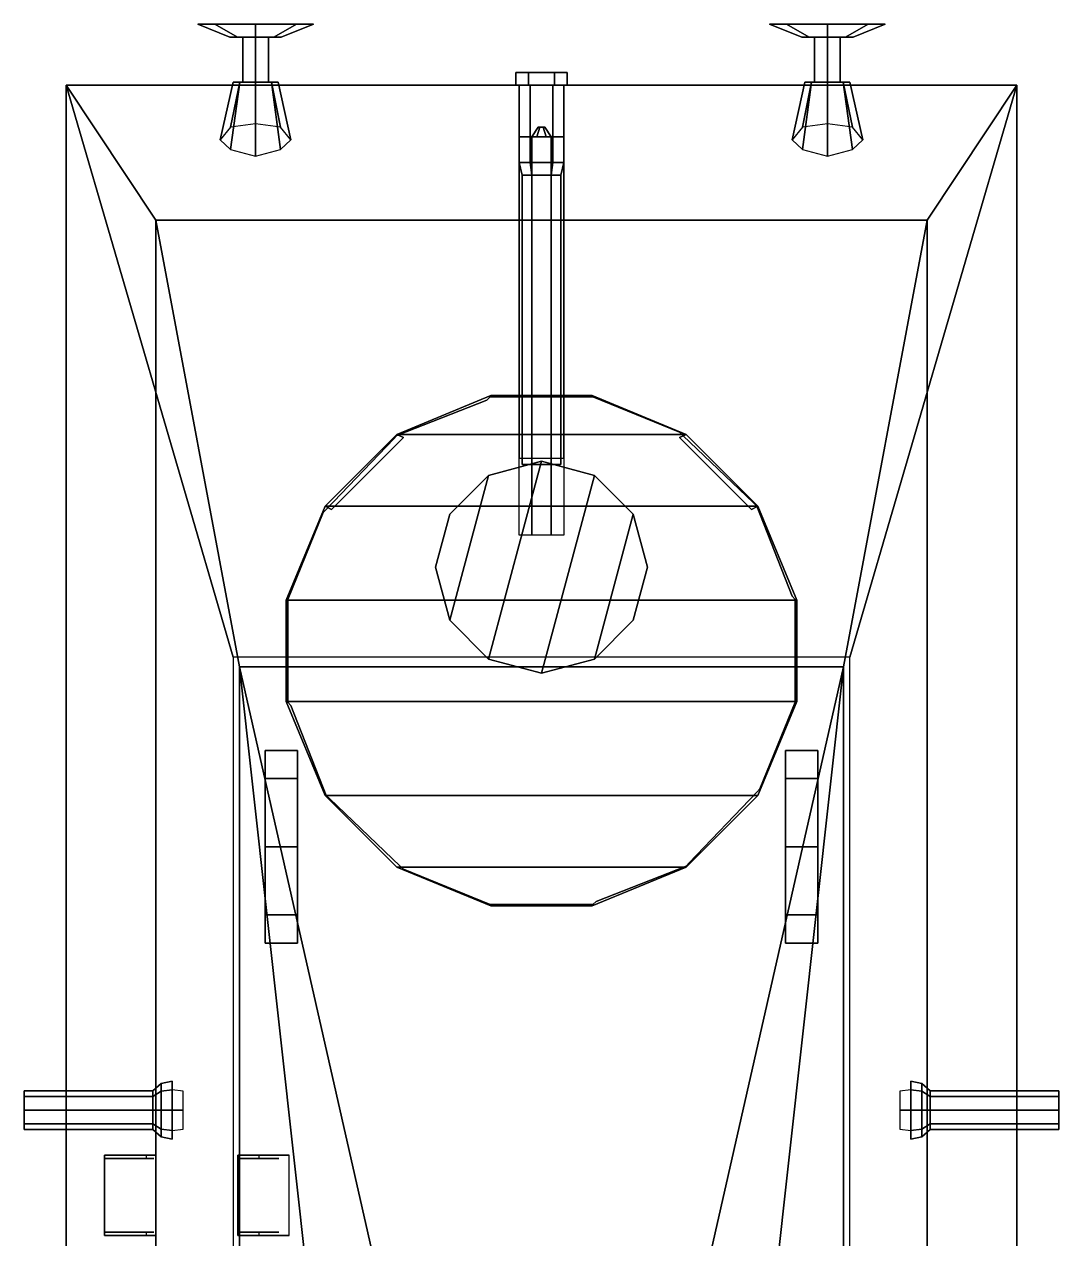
# Model space of a CAD drawing. Header units: millimetres. Extents: x -1.6 to 3, y -4.5 to 11.
# Drawn here: x -1.61 to 1.61, y 0.71 to 4.49 of the extents above; entities that cross this region are included whole.
import ezdxf

# ---------------------------------------------------------------- set-up
doc = ezdxf.new("R2010")
doc.units = ezdxf.units.MM
for name, color, linetype in [('buffer', 1, 'Continuous'), ('gun', 1, 'Continuous'), ('ladder', 3, 'Continuous'), ('sleeve', 5, 'Continuous'), ('turret', 2, 'Continuous'), ('wheels', 2, 'Continuous')]:
    doc.layers.add(name, color=color, linetype=linetype)

msp = doc.modelspace()

# ---------------------------------------------------------------- linework, layer by layer
for points in [[(1.2, 3.88, 1.45), (1.48, 4.3, 0.57), (-1.48, 4.3, 0.57), (-1.2, 3.88, 1.45)], [(-1.2, 3.88, 1.45), (-1.48, 4.3, 0.57), (-1.48, -4.3, 0.57), (-1.2, -3.88, 1.45)], [(-0.96, 2.52, 0.09), (-1.48, 4.3, 0.57), (1.48, 4.3, 0.57), (0.96, 2.52, 0.09)], [(-1.48, -4.3, 0.57), (-1.48, 4.3, 0.57), (-0.96, 2.52, 0.09), (-0.96, -2.52, 0.09)], [(0.96, 2.52, 0.09), (1.48, 4.3, 0.57), (1.48, -4.3, 0.57), (0.96, -2.52, 0.09)], [(1.48, -4.3, 0.57), (1.48, 4.3, 0.57), (1.2, 3.88, 1.45), (1.2, -3.88, 1.45)], [(-1.2, 3.88, 1.45), (-0.94, 2.49, 1.71), (0.94, 2.49, 1.71), (1.2, 3.88, 1.45)], [(-1.2, -3.88, 1.45), (-0.94, -2.49, 1.71), (-0.94, 2.49, 1.71), (-1.2, 3.88, 1.45)], [(0.94, 2.49, 1.71), (0.94, -2.49, 1.71), (1.2, -3.88, 1.45), (1.2, 3.88, 1.45)], [(0.5, 0.55, 1.98), (0.94, 2.49, 1.71), (-0.94, 2.49, 1.71), (-0.5, 0.55, 1.98)], [(-0.94, 2.49, 1.71), (-0.94, 0, 1.71), (-0.7281, 0.58, 1.84)], [(-0.94, 2.49, 1.71), (-0.7281, 0.58, 1.84), (-0.5, 0.55, 1.98)], [(0.5, 0.55, 1.98), (0.7281, 0.58, 1.84), (0.94, 2.49, 1.71), (0.5, 0.55, 1.98)], [(0.7281, 0.58, 1.84), (0.94, 0, 1.71), (0.94, 2.49, 1.71), (0.7281, 0.58, 1.84)]]:
    msp.add_3dface(points)
at = {"layer": 'buffer'}
for points in [[(-0.9466, 4.45, 0.8534), (-0.97, 4.45, 0.91), (-1.07, 4.49, 0.91), (-1.0173, 4.49, 0.7827)], [(-0.97, 4.45, 0.91), (-0.9466, 4.45, 0.9666), (-1.0173, 4.49, 1.0373), (-1.07, 4.49, 0.91)], [(-1.0173, 4.49, 1.0373), (-0.89, 4.49, 0.73), (-1.0173, 4.49, 0.7827), (-1.07, 4.49, 0.91)], [(-0.89, 4.49, 1.09), (-0.7627, 4.49, 0.7827), (-0.89, 4.49, 0.73), (-1.0173, 4.49, 1.0373)], [(-0.89, 4.45, 0.83), (-0.9466, 4.45, 0.8534), (-1.0173, 4.49, 0.7827), (-0.89, 4.49, 0.73)], [(-0.9466, 4.45, 0.9666), (-0.89, 4.45, 0.99), (-0.89, 4.49, 1.09), (-1.0173, 4.49, 1.0373)], [(-0.8334, 4.45, 0.8534), (-0.89, 4.45, 0.83), (-0.89, 4.49, 0.73), (-0.7627, 4.49, 0.7827)], [(-0.89, 4.45, 0.99), (-0.8334, 4.45, 0.9666), (-0.7627, 4.49, 1.0373), (-0.89, 4.49, 1.09)], [(-0.7627, 4.49, 1.0373), (-0.71, 4.49, 0.91), (-0.7627, 4.49, 0.7827), (-0.89, 4.49, 1.09)], [(-0.81, 4.45, 0.91), (-0.8334, 4.45, 0.8534), (-0.7627, 4.49, 0.7827), (-0.71, 4.49, 0.91)], [(-0.8334, 4.45, 0.9666), (-0.81, 4.45, 0.91), (-0.71, 4.49, 0.91), (-0.7627, 4.49, 1.0373)], [(0.8334, 4.45, 0.8534), (0.81, 4.45, 0.91), (0.71, 4.49, 0.91), (0.7627, 4.49, 0.7827)], [(0.81, 4.45, 0.91), (0.8334, 4.45, 0.9666), (0.7627, 4.49, 1.0373), (0.71, 4.49, 0.91)], [(0.7627, 4.49, 1.0373), (0.89, 4.49, 0.73), (0.7627, 4.49, 0.7827), (0.71, 4.49, 0.91)], [(0.89, 4.45, 0.83), (0.8334, 4.45, 0.8534), (0.7627, 4.49, 0.7827), (0.89, 4.49, 0.73)], [(0.8334, 4.45, 0.9666), (0.89, 4.45, 0.99), (0.89, 4.49, 1.09), (0.7627, 4.49, 1.0373)], [(0.89, 4.49, 1.09), (1.0173, 4.49, 0.7827), (0.89, 4.49, 0.73), (0.7627, 4.49, 1.0373)], [(0.9466, 4.45, 0.8534), (0.89, 4.45, 0.83), (0.89, 4.49, 0.73), (1.0173, 4.49, 0.7827)], [(0.89, 4.45, 0.99), (0.9466, 4.45, 0.9666), (1.0173, 4.49, 1.0373), (0.89, 4.49, 1.09)], [(1.0173, 4.49, 1.0373), (1.07, 4.49, 0.91), (1.0173, 4.49, 0.7827), (0.89, 4.49, 1.09)], [(0.97, 4.45, 0.91), (0.9466, 4.45, 0.8534), (1.0173, 4.49, 0.7827), (1.07, 4.49, 0.91)], [(0.9466, 4.45, 0.9666), (0.97, 4.45, 0.91), (1.07, 4.49, 0.91), (1.0173, 4.49, 1.0373)], [(-0.89, 4.45, 0.83), (-0.9466, 4.45, 0.9666), (-0.97, 4.45, 0.91), (-0.9466, 4.45, 0.8534)], [(-0.8334, 4.45, 0.8534), (-0.89, 4.45, 0.99), (-0.9466, 4.45, 0.9666), (-0.89, 4.45, 0.83)], [(-0.89, 4.45, 0.95), (-0.93, 4.45, 0.91), (-0.93, 4.31, 0.91), (-0.89, 4.31, 0.95)], [(-0.93, 4.45, 0.91), (-0.89, 4.45, 0.87), (-0.89, 4.31, 0.87), (-0.93, 4.31, 0.91)], [(-0.85, 4.45, 0.91), (-0.89, 4.45, 0.95), (-0.89, 4.31, 0.95), (-0.85, 4.31, 0.91)], [(-0.89, 4.45, 0.87), (-0.85, 4.45, 0.91), (-0.85, 4.31, 0.91), (-0.89, 4.31, 0.87)], [(-0.81, 4.45, 0.91), (-0.8334, 4.45, 0.9666), (-0.89, 4.45, 0.99), (-0.8334, 4.45, 0.8534)], [(0.89, 4.45, 0.83), (0.8334, 4.45, 0.9666), (0.81, 4.45, 0.91), (0.8334, 4.45, 0.8534)], [(0.9466, 4.45, 0.8534), (0.89, 4.45, 0.99), (0.8334, 4.45, 0.9666), (0.89, 4.45, 0.83)], [(0.89, 4.45, 0.95), (0.85, 4.45, 0.91), (0.85, 4.31, 0.91), (0.89, 4.31, 0.95)], [(0.85, 4.45, 0.91), (0.89, 4.45, 0.87), (0.89, 4.31, 0.87), (0.85, 4.31, 0.91)], [(0.93, 4.45, 0.91), (0.89, 4.45, 0.95), (0.89, 4.31, 0.95), (0.93, 4.31, 0.91)], [(0.89, 4.45, 0.87), (0.93, 4.45, 0.91), (0.93, 4.31, 0.91), (0.89, 4.31, 0.87)], [(0.97, 4.45, 0.91), (0.9466, 4.45, 0.9666), (0.89, 4.45, 0.99), (0.9466, 4.45, 0.8534)], [(-0.9678, 4.17, 0.8322), (-1, 4.13, 0.91), (-0.96, 4.31, 0.91), (-0.9395, 4.31, 0.8605)], [(-1, 4.13, 0.91), (-0.9678, 4.1, 0.9878), (-0.9395, 4.31, 0.9595), (-0.96, 4.31, 0.91)], [(-0.89, 4.18, 0.8), (-0.9678, 4.17, 0.8322), (-0.9395, 4.31, 0.8605), (-0.89, 4.31, 0.84)], [(-0.9678, 4.1, 0.9878), (-0.89, 4.08, 1.02), (-0.89, 4.31, 0.98), (-0.9395, 4.31, 0.9595)], [(-0.96, 4.31, 0.91), (-0.9395, 4.31, 0.9595), (-0.89, 4.31, 0.98), (-0.9395, 4.31, 0.8605)], [(-0.9395, 4.31, 0.8605), (-0.89, 4.31, 0.98), (-0.8405, 4.31, 0.9595), (-0.89, 4.31, 0.84)], [(-0.8122, 4.17, 0.8322), (-0.89, 4.18, 0.8), (-0.89, 4.31, 0.84), (-0.8405, 4.31, 0.8605)], [(-0.89, 4.31, 0.84), (-0.8405, 4.31, 0.9595), (-0.82, 4.31, 0.91), (-0.8405, 4.31, 0.8605)], [(-0.89, 4.08, 1.02), (-0.8122, 4.1, 0.9878), (-0.8405, 4.31, 0.9595), (-0.89, 4.31, 0.98)], [(-0.78, 4.13, 0.91), (-0.8122, 4.17, 0.8322), (-0.8405, 4.31, 0.8605), (-0.82, 4.31, 0.91)], [(-0.8122, 4.1, 0.9878), (-0.78, 4.13, 0.91), (-0.82, 4.31, 0.91), (-0.8405, 4.31, 0.9595)], [(0.8122, 4.17, 0.8322), (0.78, 4.13, 0.91), (0.82, 4.31, 0.91), (0.8405, 4.31, 0.8605)], [(0.78, 4.13, 0.91), (0.8122, 4.1, 0.9878), (0.8405, 4.31, 0.9595), (0.82, 4.31, 0.91)], [(0.89, 4.18, 0.8), (0.8122, 4.17, 0.8322), (0.8405, 4.31, 0.8605), (0.89, 4.31, 0.84)], [(0.8122, 4.1, 0.9878), (0.89, 4.08, 1.02), (0.89, 4.31, 0.98), (0.8405, 4.31, 0.9595)], [(0.82, 4.31, 0.91), (0.8405, 4.31, 0.9595), (0.89, 4.31, 0.98), (0.8405, 4.31, 0.8605)], [(0.8405, 4.31, 0.8605), (0.89, 4.31, 0.98), (0.9395, 4.31, 0.9595), (0.89, 4.31, 0.84)], [(0.9678, 4.17, 0.8322), (0.89, 4.18, 0.8), (0.89, 4.31, 0.84), (0.9395, 4.31, 0.8605)], [(0.89, 4.31, 0.84), (0.9395, 4.31, 0.9595), (0.96, 4.31, 0.91), (0.9395, 4.31, 0.8605)], [(0.89, 4.08, 1.02), (0.9678, 4.1, 0.9878), (0.9395, 4.31, 0.9595), (0.89, 4.31, 0.98)], [(1, 4.13, 0.91), (0.9678, 4.17, 0.8322), (0.9395, 4.31, 0.8605), (0.96, 4.31, 0.91)], [(0.9678, 4.1, 0.9878), (1, 4.13, 0.91), (0.96, 4.31, 0.91), (0.9395, 4.31, 0.9595)]]:
    msp.add_3dface(points, dxfattribs=at)
at = {"layer": 'gun'}
for points in [[(0.08, 4.34, 2), (-0.08, 4.34, 2), (-0.04, 4.34, 2.0693), (0.04, 4.34, 2.0693)], [(-0.04, 4.34, 2.0693), (-0.08, 4.34, 2), (-0.08, 4.3, 2), (-0.04, 4.3, 2.0693)], [(0.04, 4.34, 1.9307), (-0.04, 4.34, 1.9307), (-0.08, 4.34, 2), (0.08, 4.34, 2)], [(-0.08, 4.34, 2), (-0.04, 4.34, 1.9307), (-0.04, 4.3, 1.9307), (-0.08, 4.3, 2)], [(-0.04, 4.34, 1.9307), (0.04, 4.34, 1.9307), (0.04, 4.3, 1.9307), (-0.04, 4.3, 1.9307)], [(0.04, 4.34, 2.0693), (-0.04, 4.34, 2.0693), (-0.04, 4.3, 2.0693), (0.04, 4.3, 2.0693)], [(0.08, 4.34, 2), (0.04, 4.34, 2.0693), (0.04, 4.3, 2.0693), (0.08, 4.3, 2)], [(0.04, 4.34, 1.9307), (0.08, 4.34, 2), (0.08, 4.3, 2), (0.04, 4.3, 1.9307)], [(0.04, 4.3, 2.0693), (-0.04, 4.3, 2.0693), (-0.08, 4.3, 2), (0.08, 4.3, 2)], [(0.08, 4.3, 2), (-0.08, 4.3, 2), (-0.04, 4.3, 1.9307), (0.04, 4.3, 1.9307)], [(-0.035, 4.3, 2.0606), (-0.07, 4.3, 2), (-0.07, 4.06, 2), (-0.035, 4.06, 2.0606)], [(-0.07, 4.3, 2), (-0.035, 4.3, 1.9394), (-0.035, 4.06, 1.9394), (-0.07, 4.06, 2)], [(-0.035, 4.3, 1.9394), (0.035, 4.3, 1.9394), (0.035, 4.06, 1.9394), (-0.035, 4.06, 1.9394)], [(0.035, 4.3, 2.0606), (-0.035, 4.3, 2.0606), (-0.035, 4.06, 2.0606), (0.035, 4.06, 2.0606)], [(0.07, 4.3, 2), (0.035, 4.3, 2.0606), (0.035, 4.06, 2.0606), (0.07, 4.06, 2)], [(0.035, 4.3, 1.9394), (0.07, 4.3, 2), (0.07, 4.06, 2), (0.035, 4.06, 1.9394)], [(-0.035, 4.06, 2.0606), (-0.07, 4.06, 2), (-0.06, 4.02, 2), (-0.03, 4.02, 2.052)], [(-0.07, 4.06, 2), (-0.035, 4.06, 1.9394), (-0.03, 4.02, 1.948), (-0.06, 4.02, 2)], [(-0.035, 4.06, 1.9394), (0.035, 4.06, 1.9394), (0.03, 4.02, 1.948), (-0.03, 4.02, 1.948)], [(0.035, 4.06, 2.0606), (-0.035, 4.06, 2.0606), (-0.03, 4.02, 2.052), (0.03, 4.02, 2.052)], [(0.07, 4.06, 2), (0.035, 4.06, 2.0606), (0.03, 4.02, 2.052), (0.06, 4.02, 2)], [(0.035, 4.06, 1.9394), (0.07, 4.06, 2), (0.06, 4.02, 2), (0.03, 4.02, 1.948)], [(-0.03, 4.02, 2.052), (-0.06, 4.02, 2), (-0.06, 3.12, 2), (-0.03, 3.12, 2.052)], [(-0.06, 4.02, 2), (-0.03, 4.02, 1.948), (-0.03, 3.12, 1.948), (-0.06, 3.12, 2)], [(-0.03, 4.02, 1.948), (0.03, 4.02, 1.948), (0.03, 3.12, 1.948), (-0.03, 3.12, 1.948)], [(0.03, 4.02, 2.052), (-0.03, 4.02, 2.052), (-0.03, 3.12, 2.052), (0.03, 3.12, 2.052)], [(0.06, 4.02, 2), (0.03, 4.02, 2.052), (0.03, 3.12, 2.052), (0.06, 3.12, 2)], [(0.03, 4.02, 1.948), (0.06, 4.02, 2), (0.06, 3.12, 2), (0.03, 3.12, 1.948)], [(-1.21, 1.1524, 1.4824), (-1.21, 1.17, 1.44), (-1.61, 1.17, 1.44), (-1.61, 1.1524, 1.4824)], [(-1.21, 1.17, 1.44), (-1.21, 1.1524, 1.3976), (-1.61, 1.1524, 1.3976), (-1.61, 1.17, 1.44)], [(-1.61, 1.11, 1.5), (-1.61, 1.1524, 1.4824), (-1.61, 1.17, 1.44), (-1.61, 1.0676, 1.4824)], [(-1.61, 1.0676, 1.4824), (-1.61, 1.17, 1.44), (-1.61, 1.1524, 1.3976), (-1.61, 1.05, 1.44)], [(-1.21, 1.11, 1.5), (-1.21, 1.1524, 1.4824), (-1.61, 1.1524, 1.4824), (-1.61, 1.11, 1.5)], [(-1.21, 1.1524, 1.3976), (-1.21, 1.11, 1.38), (-1.61, 1.11, 1.38), (-1.61, 1.1524, 1.3976)], [(-1.61, 1.05, 1.44), (-1.61, 1.1524, 1.3976), (-1.61, 1.11, 1.38), (-1.61, 1.0676, 1.3976)], [(1.21, 1.17, 1.44), (1.21, 1.1524, 1.4824), (1.61, 1.1524, 1.4824), (1.61, 1.17, 1.44)], [(1.21, 1.1524, 1.3976), (1.21, 1.17, 1.44), (1.61, 1.17, 1.44), (1.61, 1.1524, 1.3976)], [(1.21, 1.11, 1.38), (1.21, 1.1524, 1.3976), (1.61, 1.1524, 1.3976), (1.61, 1.11, 1.38)], [(1.21, 1.1524, 1.4824), (1.21, 1.11, 1.5), (1.61, 1.11, 1.5), (1.61, 1.1524, 1.4824)], [(1.61, 1.1524, 1.4824), (1.61, 1.05, 1.44), (1.61, 1.0676, 1.3976), (1.61, 1.17, 1.44)], [(1.61, 1.17, 1.44), (1.61, 1.0676, 1.3976), (1.61, 1.11, 1.38), (1.61, 1.1524, 1.3976)], [(1.61, 1.11, 1.5), (1.61, 1.0676, 1.4824), (1.61, 1.05, 1.44), (1.61, 1.1524, 1.4824)], [(-1.21, 1.0676, 1.4824), (-1.21, 1.11, 1.5), (-1.61, 1.11, 1.5), (-1.61, 1.0676, 1.4824)], [(-1.21, 1.11, 1.38), (-1.21, 1.0676, 1.3976), (-1.61, 1.0676, 1.3976), (-1.61, 1.11, 1.38)], [(1.21, 1.0676, 1.3976), (1.21, 1.11, 1.38), (1.61, 1.11, 1.38), (1.61, 1.0676, 1.3976)], [(1.21, 1.11, 1.5), (1.21, 1.0676, 1.4824), (1.61, 1.0676, 1.4824), (1.61, 1.11, 1.5)], [(-1.21, 1.05, 1.44), (-1.21, 1.0676, 1.4824), (-1.61, 1.0676, 1.4824), (-1.61, 1.05, 1.44)], [(-1.21, 1.0676, 1.3976), (-1.21, 1.05, 1.44), (-1.61, 1.05, 1.44), (-1.61, 1.0676, 1.3976)], [(1.21, 1.0676, 1.4824), (1.21, 1.05, 1.44), (1.61, 1.05, 1.44), (1.61, 1.0676, 1.4824)], [(1.21, 1.05, 1.44), (1.21, 1.0676, 1.3976), (1.61, 1.0676, 1.3976), (1.61, 1.05, 1.44)]]:
    msp.add_3dface(points, dxfattribs=at)
at = {"layer": 'ladder'}
for points in [[(-1.36, 0.97, 1.43), (-1.36, 0.72, 1.43), (-1.36, 0.72, 1.45), (-1.36, 0.97, 1.45)], [(-1.2, 0.97, 1.45), (-1.2064, 0.97, 1.43), (-1.36, 0.97, 1.43), (-1.36, 0.97, 1.45)], [(-1.36, 0.97, 1.45), (-1.36, 0.72, 1.45), (-1.2, 0.72, 1.45), (-1.2, 0.97, 1.45)], [(-1.2302, 0.96, 1.3551), (-1.36, 0.96, 1.43), (-1.36, 0.97, 1.43), (-1.2302, 0.97, 1.3551)], [(-1.2302, 0.97, 1.3551), (-1.36, 0.97, 1.43), (-1.2064, 0.97, 1.43), (-1.2302, 0.97, 1.3551)], [(-1.2302, 0.96, 1.3551), (-1.2064, 0.96, 1.43), (-1.36, 0.96, 1.43), (-1.2302, 0.96, 1.3551)], [(-0.785, 0.97, 1.805), (-0.8178, 0.97, 1.785), (-0.945, 0.97, 1.785), (-0.945, 0.97, 1.805)], [(-0.945, 0.97, 1.785), (-0.945, 0.72, 1.785), (-0.945, 0.72, 1.805), (-0.945, 0.97, 1.805)], [(-0.945, 0.97, 1.805), (-0.945, 0.72, 1.805), (-0.785, 0.72, 1.805), (-0.785, 0.97, 1.805)], [(-0.8794, 0.97, 1.7472), (-0.945, 0.97, 1.785), (-0.8178, 0.97, 1.785), (-0.8794, 0.97, 1.7472)], [(-0.8794, 0.96, 1.7472), (-0.945, 0.96, 1.785), (-0.945, 0.97, 1.785), (-0.8794, 0.97, 1.7472)], [(-0.8794, 0.96, 1.7472), (-0.8178, 0.96, 1.785), (-0.945, 0.96, 1.785), (-0.8794, 0.96, 1.7472)], [(-1.2302, 0.73, 1.3551), (-1.36, 0.73, 1.43), (-1.2064, 0.73, 1.43), (-1.2302, 0.73, 1.3551)], [(-1.2302, 0.72, 1.3551), (-1.36, 0.72, 1.43), (-1.36, 0.73, 1.43), (-1.2302, 0.73, 1.3551)], [(-1.36, 0.72, 1.45), (-1.36, 0.72, 1.43), (-1.2064, 0.72, 1.43), (-1.2, 0.72, 1.45)], [(-1.2302, 0.72, 1.3551), (-1.2064, 0.72, 1.43), (-1.36, 0.72, 1.43), (-1.2302, 0.72, 1.3551)], [(-0.8794, 0.73, 1.7472), (-0.945, 0.73, 1.785), (-0.8178, 0.73, 1.785), (-0.8794, 0.73, 1.7472)], [(-0.8794, 0.72, 1.7472), (-0.945, 0.72, 1.785), (-0.945, 0.73, 1.785), (-0.8794, 0.73, 1.7472)], [(-0.945, 0.72, 1.805), (-0.945, 0.72, 1.785), (-0.8178, 0.72, 1.785), (-0.785, 0.72, 1.805)], [(-0.8794, 0.72, 1.7472), (-0.8178, 0.72, 1.785), (-0.945, 0.72, 1.785), (-0.8794, 0.72, 1.7472)]]:
    msp.add_3dface(points, dxfattribs=at)
at = {"layer": 'sleeve'}
for points in [[(-0.03, 4.14, 1.86), (-0.015, 4.14, 1.886), (-0.005, 4.17, 1.8687), (-0.01, 4.17, 1.86)], [(-0.015, 4.14, 1.834), (-0.03, 4.14, 1.86), (-0.01, 4.17, 1.86), (-0.005, 4.17, 1.8513)], [(-0.015, 4.14, 1.886), (0.015, 4.14, 1.886), (0.005, 4.17, 1.8687), (-0.005, 4.17, 1.8687)], [(0.015, 4.14, 1.834), (-0.015, 4.14, 1.834), (-0.005, 4.17, 1.8513), (0.005, 4.17, 1.8513)], [(-0.01, 4.17, 1.86), (0.01, 4.17, 1.86), (0.005, 4.17, 1.8513), (-0.005, 4.17, 1.8513)], [(-0.005, 4.17, 1.8687), (0.005, 4.17, 1.8687), (0.01, 4.17, 1.86), (-0.01, 4.17, 1.86)], [(0.015, 4.14, 1.886), (0.03, 4.14, 1.86), (0.01, 4.17, 1.86), (0.005, 4.17, 1.8687)], [(0.03, 4.14, 1.86), (0.015, 4.14, 1.834), (0.005, 4.17, 1.8513), (0.01, 4.17, 1.86)], [(-0.07, 4.14, 1.85), (-0.03, 4.14, 1.81), (-0.03, 2.9, 1.81), (-0.07, 2.9, 1.85)], [(0.07, 4.14, 1.85), (0.03, 4.14, 1.81), (-0.03, 4.14, 1.81), (-0.07, 4.14, 1.85)], [(0.07, 4.14, 1.93), (0.07, 4.14, 1.85), (-0.07, 4.14, 1.85), (-0.07, 4.14, 1.93)], [(-0.07, 4.14, 1.93), (-0.07, 4.14, 1.85), (-0.07, 3.14, 1.85), (-0.07, 3.14, 1.93)], [(-0.07, 3.14, 1.93), (0.07, 3.14, 1.93), (0.07, 4.14, 1.93), (-0.07, 4.14, 1.93)], [(-0.03, 4.14, 1.81), (0.03, 4.14, 1.81), (0.03, 2.9, 1.81), (-0.03, 2.9, 1.81)], [(0.07, 2.9, 1.85), (0.03, 2.9, 1.81), (0.03, 4.14, 1.81), (0.07, 4.14, 1.85)], [(0.07, 3.14, 1.93), (0.07, 3.14, 1.85), (0.07, 4.14, 1.85), (0.07, 4.14, 1.93)], [(-1.21, 1.17, 1.44), (-1.1844, 1.1931, 1.44), (-1.1844, 1.1688, 1.3812), (-1.21, 1.1524, 1.3976)], [(-1.21, 1.1524, 1.4824), (-1.1844, 1.1688, 1.4988), (-1.1844, 1.1931, 1.44), (-1.21, 1.17, 1.44)], [(-1.1844, 1.1931, 1.44), (-1.15, 1.2, 1.44), (-1.15, 1.1736, 1.3764), (-1.1844, 1.1688, 1.3812)], [(-1.1844, 1.1688, 1.4988), (-1.15, 1.1736, 1.5036), (-1.15, 1.2, 1.44), (-1.1844, 1.1931, 1.44)], [(-1.1844, 1.1688, 1.3812), (-1.15, 1.1736, 1.3764), (-1.15, 1.11, 1.35), (-1.1844, 1.11, 1.3569)], [(-1.1844, 1.11, 1.5231), (-1.15, 1.11, 1.53), (-1.15, 1.1736, 1.5036), (-1.1844, 1.1688, 1.4988)], [(-1.15, 1.11, 1.53), (-1.1156, 1.11, 1.5231), (-1.1156, 1.1688, 1.4988), (-1.15, 1.1736, 1.5036)], [(1.15, 1.1736, 1.5036), (1.1156, 1.1688, 1.4988), (1.1156, 1.11, 1.5231), (1.15, 1.11, 1.53)], [(1.1844, 1.1931, 1.44), (1.15, 1.2, 1.44), (1.15, 1.1736, 1.5036), (1.1844, 1.1688, 1.4988)], [(1.1844, 1.1688, 1.3812), (1.15, 1.1736, 1.3764), (1.15, 1.2, 1.44), (1.1844, 1.1931, 1.44)], [(1.1844, 1.11, 1.3569), (1.15, 1.11, 1.35), (1.15, 1.1736, 1.3764), (1.1844, 1.1688, 1.3812)], [(1.1844, 1.1688, 1.4988), (1.15, 1.1736, 1.5036), (1.15, 1.11, 1.53), (1.1844, 1.11, 1.5231)], [(1.21, 1.17, 1.44), (1.1844, 1.1931, 1.44), (1.1844, 1.1688, 1.4988), (1.21, 1.1524, 1.4824)], [(1.21, 1.1524, 1.3976), (1.1844, 1.1688, 1.3812), (1.1844, 1.1931, 1.44), (1.21, 1.17, 1.44)], [(-1.21, 1.1524, 1.3976), (-1.1844, 1.1688, 1.3812), (-1.1844, 1.11, 1.3569), (-1.21, 1.11, 1.38)], [(-1.21, 1.11, 1.5), (-1.1844, 1.11, 1.5231), (-1.1844, 1.1688, 1.4988), (-1.21, 1.1524, 1.4824)], [(1.21, 1.11, 1.38), (1.1844, 1.11, 1.3569), (1.1844, 1.1688, 1.3812), (1.21, 1.1524, 1.3976)], [(1.21, 1.1524, 1.4824), (1.1844, 1.1688, 1.4988), (1.1844, 1.11, 1.5231), (1.21, 1.11, 1.5)], [(-1.21, 1.11, 1.38), (-1.1844, 1.11, 1.3569), (-1.1844, 1.0512, 1.3812), (-1.21, 1.0676, 1.3976)], [(-1.21, 1.0676, 1.4824), (-1.1844, 1.0512, 1.4988), (-1.1844, 1.11, 1.5231), (-1.21, 1.11, 1.5)], [(-1.1844, 1.11, 1.3569), (-1.15, 1.11, 1.35), (-1.15, 1.0464, 1.3764), (-1.1844, 1.0512, 1.3812)], [(-1.1844, 1.0512, 1.4988), (-1.15, 1.0464, 1.5036), (-1.15, 1.11, 1.53), (-1.1844, 1.11, 1.5231)], [(-1.15, 1.0464, 1.5036), (-1.1156, 1.0512, 1.4988), (-1.1156, 1.11, 1.5231), (-1.15, 1.11, 1.53)], [(1.15, 1.11, 1.53), (1.1156, 1.11, 1.5231), (1.1156, 1.0512, 1.4988), (1.15, 1.0464, 1.5036)], [(1.1844, 1.0512, 1.3812), (1.15, 1.0464, 1.3764), (1.15, 1.11, 1.35), (1.1844, 1.11, 1.3569)], [(1.1844, 1.11, 1.5231), (1.15, 1.11, 1.53), (1.15, 1.0464, 1.5036), (1.1844, 1.0512, 1.4988)], [(1.21, 1.0676, 1.3976), (1.1844, 1.0512, 1.3812), (1.1844, 1.11, 1.3569), (1.21, 1.11, 1.38)], [(1.21, 1.11, 1.5), (1.1844, 1.11, 1.5231), (1.1844, 1.0512, 1.4988), (1.21, 1.0676, 1.4824)], [(-1.21, 1.0676, 1.3976), (-1.1844, 1.0512, 1.3812), (-1.1844, 1.0269, 1.44), (-1.21, 1.05, 1.44)], [(-1.21, 1.05, 1.44), (-1.1844, 1.0269, 1.44), (-1.1844, 1.0512, 1.4988), (-1.21, 1.0676, 1.4824)], [(1.21, 1.0676, 1.4824), (1.1844, 1.0512, 1.4988), (1.1844, 1.0269, 1.44), (1.21, 1.05, 1.44)], [(1.21, 1.05, 1.44), (1.1844, 1.0269, 1.44), (1.1844, 1.0512, 1.3812), (1.21, 1.0676, 1.3976)], [(-1.1844, 1.0512, 1.3812), (-1.15, 1.0464, 1.3764), (-1.15, 1.02, 1.44), (-1.1844, 1.0269, 1.44)], [(-1.1844, 1.0269, 1.44), (-1.15, 1.02, 1.44), (-1.15, 1.0464, 1.5036), (-1.1844, 1.0512, 1.4988)], [(1.1844, 1.0512, 1.4988), (1.15, 1.0464, 1.5036), (1.15, 1.02, 1.44), (1.1844, 1.0269, 1.44)], [(1.1844, 1.0269, 1.44), (1.15, 1.02, 1.44), (1.15, 1.0464, 1.3764), (1.1844, 1.0512, 1.3812)]]:
    msp.add_3dface(points, dxfattribs=at)
at = {"layer": 'turret'}
for points in [[(0.158, 3.3344, 2.13), (-0.158, 3.3344, 2.13), (-0.45, 3.2135, 2.21), (0.45, 3.2135, 2.21)], [(-0.158, 3.3344, 1.55), (-0.45, 3.2135, 1.55), (-0.45, 3.2135, 2.21), (-0.158, 3.3344, 2.13)], [(-0.17, 3.32, 2.13), (-0.17, 3.32, 2.18), (-0.16, 3.33, 2.18), (-0.16, 3.33, 2.13)], [(-0.16, 3.33, 2.13), (-0.16, 3.33, 2.18), (-0.17, 3.32, 2.18), (-0.17, 3.32, 2.13)], [(-0.16, 3.33, 2.17), (0.15, 3.33, 2.17), (0.15, 3.33, 2.18), (-0.16, 3.33, 2.18)], [(-0.16, 3.33, 2.18), (0.15, 3.33, 2.18), (0.15, 3.33, 2.17), (-0.16, 3.33, 2.17)], [(0.158, 3.3344, 1.55), (-0.158, 3.3344, 1.55), (-0.158, 3.3344, 2.13), (0.158, 3.3344, 2.13)], [(0.15, 3.33, 2.13), (0.15, 3.33, 2.18), (0.16, 3.33, 2.18), (0.16, 3.33, 2.13)], [(0.16, 3.33, 2.13), (0.16, 3.33, 2.18), (0.15, 3.33, 2.18), (0.15, 3.33, 2.13)], [(0.45, 3.2135, 1.55), (0.158, 3.3344, 1.55), (0.158, 3.3344, 2.13), (0.45, 3.2135, 2.21)], [(0.16, 3.33, 2.18), (0.43, 3.22, 2.25), (0.43, 3.22, 2.24), (0.16, 3.33, 2.17)], [(0.16, 3.33, 2.17), (0.43, 3.22, 2.24), (0.43, 3.22, 2.25), (0.16, 3.33, 2.18)], [(-0.45, 3.21, 2.24), (-0.17, 3.32, 2.17), (-0.17, 3.32, 2.18), (-0.45, 3.21, 2.25)], [(-0.45, 3.21, 2.25), (-0.17, 3.32, 2.18), (-0.17, 3.32, 2.17), (-0.45, 3.21, 2.24)], [(-0.45, 3.2135, 2.11), (-0.6735, 2.99, 2.11), (-0.6735, 2.99, 2.33), (-0.45, 3.2135, 2.21)], [(-0.45, 3.2135, 1.55), (-0.6735, 2.99, 1.55), (-0.6735, 2.99, 1.89), (-0.45, 3.2135, 1.89)], [(-0.45, 3.2135, 1.89), (-0.6735, 2.99, 1.89), (-0.6535, 2.98, 1.89), (-0.43, 3.2035, 1.89)], [(-0.43, 3.2035, 2.11), (-0.6535, 2.98, 2.11), (-0.6735, 2.99, 2.11), (-0.45, 3.2135, 2.11)], [(0.45, 3.2135, 2.21), (-0.45, 3.2135, 2.21), (-0.6735, 2.99, 2.33), (0.6735, 2.99, 2.33)], [(-0.45, 3.2135, 2.11), (-0.45, 3.2135, 1.89), (-0.43, 3.2035, 1.89), (-0.43, 3.2035, 2.11)], [(0.44, 3.21, 2.2), (0.44, 3.21, 2.25), (0.43, 3.22, 2.25), (0.43, 3.22, 2.2)], [(0.43, 3.22, 2.2), (0.43, 3.22, 2.25), (0.44, 3.21, 2.25), (0.44, 3.21, 2.2)], [(0.43, 3.2035, 2.11), (0.43, 3.2035, 1.89), (0.45, 3.2135, 1.89), (0.45, 3.2135, 2.11)], [(0.6735, 2.99, 1.89), (0.45, 3.2135, 1.89), (0.43, 3.2035, 1.89), (0.6535, 2.98, 1.89)], [(0.6535, 2.98, 2.11), (0.43, 3.2035, 2.11), (0.45, 3.2135, 2.11), (0.6735, 2.99, 2.11)], [(0.6735, 2.99, 2.11), (0.45, 3.2135, 2.11), (0.45, 3.2135, 2.21), (0.6735, 2.99, 2.33)], [(0.6735, 2.99, 1.55), (0.45, 3.2135, 1.55), (0.45, 3.2135, 1.89), (0.6735, 2.99, 1.89)], [(-0.67, 2.98, 2.37), (-0.46, 3.2, 2.24), (-0.46, 3.2, 2.25), (-0.67, 2.98, 2.38)], [(-0.67, 2.98, 2.38), (-0.46, 3.2, 2.25), (-0.46, 3.2, 2.24), (-0.67, 2.98, 2.37)], [(-0.43, 3.2035, 1.89), (-0.6535, 2.98, 1.89), (-0.6535, 2.98, 2.11), (-0.43, 3.2035, 2.11)], [(-0.45, 3.21, 2.2), (-0.45, 3.21, 2.25), (-0.46, 3.2, 2.25), (-0.46, 3.2, 2.2)], [(-0.46, 3.2, 2.2), (-0.46, 3.2, 2.25), (-0.45, 3.21, 2.25), (-0.45, 3.21, 2.2)], [(0.6535, 2.98, 1.89), (0.43, 3.2035, 1.89), (0.43, 3.2035, 2.11), (0.6535, 2.98, 2.11)], [(0.44, 3.21, 2.25), (0.66, 3, 2.38), (0.66, 3, 2.37), (0.44, 3.21, 2.24)], [(0.44, 3.21, 2.24), (0.66, 3, 2.37), (0.66, 3, 2.38), (0.44, 3.21, 2.25)], [(-0.165, 3.0858, 2.42), (-0.2858, 2.635, 2.42), (-0.165, 2.5142, 2.42), (0, 3.13, 2.42)], [(0, 3.13, 2.25), (-0.165, 3.0858, 2.27), (-0.165, 3.0858, 2.42), (0, 3.13, 2.42)], [(0, 3.13, 2.42), (-0.165, 2.5142, 2.42), (0, 2.47, 2.42), (0.165, 3.0858, 2.42)], [(0.165, 3.0858, 2.27), (0, 3.13, 2.25), (0, 3.13, 2.42), (0.165, 3.0858, 2.42)], [(-0.2858, 2.965, 2.42), (-0.33, 2.8, 2.42), (-0.2858, 2.635, 2.42), (-0.165, 3.0858, 2.42)], [(-0.165, 3.0858, 2.27), (-0.2858, 2.965, 2.33), (-0.2858, 2.965, 2.42), (-0.165, 3.0858, 2.42)], [(0.165, 3.0858, 2.42), (0, 2.47, 2.42), (0.165, 2.5142, 2.42), (0.2858, 2.965, 2.42)], [(0.2858, 2.965, 2.33), (0.165, 3.0858, 2.27), (0.165, 3.0858, 2.42), (0.2858, 2.965, 2.42)], [(-0.6735, 2.99, 1.55), (-0.7944, 2.698, 1.55), (-0.7944, 2.698, 2.33), (-0.6735, 2.99, 2.33)], [(0.6735, 2.99, 2.33), (-0.6735, 2.99, 2.33), (-0.7944, 2.698, 2.33), (0.7944, 2.698, 2.33)], [(-0.6535, 2.98, 2.11), (-0.6535, 2.98, 1.89), (-0.6735, 2.99, 1.89), (-0.6735, 2.99, 2.11)], [(0.6735, 2.99, 2.11), (0.6735, 2.99, 1.89), (0.6535, 2.98, 1.89), (0.6535, 2.98, 2.11)], [(0.67, 2.99, 2.33), (0.67, 2.99, 2.38), (0.66, 3, 2.38), (0.66, 3, 2.33)], [(0.66, 3, 2.33), (0.66, 3, 2.38), (0.67, 2.99, 2.38), (0.67, 2.99, 2.33)], [(0.67, 2.99, 2.37), (0.78, 2.71, 2.37), (0.78, 2.71, 2.38), (0.67, 2.99, 2.38)], [(0.67, 2.99, 2.38), (0.78, 2.71, 2.38), (0.78, 2.71, 2.37), (0.67, 2.99, 2.37)], [(0.7944, 2.698, 1.55), (0.6735, 2.99, 1.55), (0.6735, 2.99, 2.33), (0.7944, 2.698, 2.33)], [(-0.79, 2.7, 2.38), (-0.68, 2.97, 2.38), (-0.68, 2.97, 2.37), (-0.79, 2.7, 2.37)], [(-0.79, 2.7, 2.37), (-0.68, 2.97, 2.37), (-0.68, 2.97, 2.38), (-0.79, 2.7, 2.38)], [(-0.68, 2.97, 2.33), (-0.68, 2.97, 2.38), (-0.67, 2.98, 2.38), (-0.67, 2.98, 2.33)], [(-0.67, 2.98, 2.33), (-0.67, 2.98, 2.38), (-0.68, 2.97, 2.38), (-0.68, 2.97, 2.33)], [(-0.2858, 2.965, 2.33), (-0.33, 2.8, 2.33), (-0.33, 2.8, 2.42), (-0.2858, 2.965, 2.42)], [(0.2858, 2.965, 2.42), (0.165, 2.5142, 2.42), (0.2858, 2.635, 2.42), (0.33, 2.8, 2.42)], [(0.33, 2.8, 2.33), (0.2858, 2.965, 2.33), (0.2858, 2.965, 2.42), (0.33, 2.8, 2.42)], [(-0.33, 2.8, 2.33), (-0.2858, 2.635, 2.33), (-0.2858, 2.635, 2.42), (-0.33, 2.8, 2.42)], [(0.2858, 2.635, 2.33), (0.33, 2.8, 2.33), (0.33, 2.8, 2.42), (0.2858, 2.635, 2.42)], [(-0.7944, 2.698, 1.55), (-0.7944, 2.382, 1.55), (-0.7944, 2.382, 2.33), (-0.7944, 2.698, 2.33)], [(0.7944, 2.698, 2.33), (-0.7944, 2.698, 2.33), (-0.7944, 2.382, 2.33), (0.7944, 2.382, 2.33)], [(-0.79, 2.69, 2.33), (-0.79, 2.69, 2.38), (-0.79, 2.7, 2.38), (-0.79, 2.7, 2.33)], [(-0.79, 2.7, 2.33), (-0.79, 2.7, 2.38), (-0.79, 2.69, 2.38), (-0.79, 2.69, 2.33)], [(-0.79, 2.38, 2.37), (-0.79, 2.69, 2.37), (-0.79, 2.69, 2.38), (-0.79, 2.38, 2.38)], [(-0.79, 2.38, 2.38), (-0.79, 2.69, 2.38), (-0.79, 2.69, 2.37), (-0.79, 2.38, 2.37)], [(0.78, 2.71, 2.33), (0.78, 2.71, 2.38), (0.79, 2.7, 2.38), (0.79, 2.7, 2.33)], [(0.79, 2.7, 2.33), (0.79, 2.7, 2.38), (0.78, 2.71, 2.38), (0.78, 2.71, 2.33)], [(0.79, 2.7, 2.38), (0.79, 2.39, 2.38), (0.79, 2.39, 2.37), (0.79, 2.7, 2.37)], [(0.79, 2.7, 2.37), (0.79, 2.39, 2.37), (0.79, 2.39, 2.38), (0.79, 2.7, 2.38)], [(0.7944, 2.382, 1.55), (0.7944, 2.698, 1.55), (0.7944, 2.698, 2.33), (0.7944, 2.382, 2.33)], [(-0.2858, 2.635, 2.33), (-0.165, 2.5142, 2.33), (-0.165, 2.5142, 2.42), (-0.2858, 2.635, 2.42)], [(0.165, 2.5142, 2.33), (0.2858, 2.635, 2.33), (0.2858, 2.635, 2.42), (0.165, 2.5142, 2.42)], [(-0.165, 2.5142, 2.33), (0, 2.47, 2.33), (0, 2.47, 2.42), (-0.165, 2.5142, 2.42)], [(0, 2.47, 2.33), (0.165, 2.5142, 2.33), (0.165, 2.5142, 2.42), (0, 2.47, 2.42)], [(-0.7944, 2.382, 1.55), (-0.6735, 2.09, 1.55), (-0.6735, 2.09, 2.33), (-0.7944, 2.382, 2.33)], [(0.7944, 2.382, 2.33), (-0.7944, 2.382, 2.33), (-0.6735, 2.09, 2.33), (0.6735, 2.09, 2.33)], [(0.6735, 2.09, 1.55), (0.7944, 2.382, 1.55), (0.7944, 2.382, 2.33), (0.6735, 2.09, 2.33)], [(0.79, 2.39, 2.33), (0.79, 2.39, 2.38), (0.79, 2.38, 2.38), (0.79, 2.38, 2.33)], [(0.79, 2.38, 2.33), (0.79, 2.38, 2.38), (0.79, 2.39, 2.38), (0.79, 2.39, 2.33)], [(-0.78, 2.37, 2.33), (-0.78, 2.37, 2.38), (-0.79, 2.38, 2.38), (-0.79, 2.38, 2.33)], [(-0.79, 2.38, 2.33), (-0.79, 2.38, 2.38), (-0.78, 2.37, 2.38), (-0.78, 2.37, 2.33)], [(-0.67, 2.09, 2.37), (-0.78, 2.37, 2.37), (-0.78, 2.37, 2.38), (-0.67, 2.09, 2.38)], [(-0.67, 2.09, 2.38), (-0.78, 2.37, 2.38), (-0.78, 2.37, 2.37), (-0.67, 2.09, 2.37)], [(0.79, 2.38, 2.38), (0.68, 2.11, 2.38), (0.68, 2.11, 2.37), (0.79, 2.38, 2.37)], [(0.79, 2.38, 2.37), (0.68, 2.11, 2.37), (0.68, 2.11, 2.38), (0.79, 2.38, 2.38)], [(-0.6735, 2.09, 1.55), (-0.45, 1.8665, 1.55), (-0.45, 1.8665, 2.33), (-0.6735, 2.09, 2.33)], [(0.6735, 2.09, 2.33), (-0.6735, 2.09, 2.33), (-0.45, 1.8665, 2.33), (0.45, 1.8665, 2.33)], [(-0.67, 2.09, 2.33), (-0.67, 2.09, 2.38), (-0.66, 2.08, 2.38), (-0.66, 2.08, 2.33)], [(-0.66, 2.08, 2.33), (-0.66, 2.08, 2.38), (-0.67, 2.09, 2.38), (-0.67, 2.09, 2.33)], [(-0.44, 1.87, 2.37), (-0.66, 2.08, 2.37), (-0.66, 2.08, 2.38), (-0.44, 1.87, 2.38)], [(-0.44, 1.87, 2.38), (-0.66, 2.08, 2.38), (-0.66, 2.08, 2.37), (-0.44, 1.87, 2.37)], [(0.45, 1.8665, 1.55), (0.6735, 2.09, 1.55), (0.6735, 2.09, 2.33), (0.45, 1.8665, 2.33)], [(0.67, 2.1, 2.37), (0.46, 1.88, 2.37), (0.46, 1.88, 2.38), (0.67, 2.1, 2.38)], [(0.67, 2.1, 2.38), (0.46, 1.88, 2.38), (0.46, 1.88, 2.37), (0.67, 2.1, 2.37)], [(0.68, 2.11, 2.33), (0.68, 2.11, 2.38), (0.67, 2.1, 2.38), (0.67, 2.1, 2.33)], [(0.67, 2.1, 2.33), (0.67, 2.1, 2.38), (0.68, 2.11, 2.38), (0.68, 2.11, 2.33)], [(-0.45, 1.8665, 1.55), (-0.158, 1.7456, 1.55), (-0.158, 1.7456, 2.33), (-0.45, 1.8665, 2.33)], [(0.45, 1.8665, 2.33), (-0.45, 1.8665, 2.33), (-0.158, 1.7456, 2.33), (0.158, 1.7456, 2.33)], [(-0.43, 1.86, 2.33), (-0.43, 1.86, 2.38), (-0.44, 1.87, 2.38), (-0.44, 1.87, 2.33)], [(-0.44, 1.87, 2.33), (-0.44, 1.87, 2.38), (-0.43, 1.86, 2.38), (-0.43, 1.86, 2.33)], [(-0.16, 1.75, 2.38), (-0.43, 1.86, 2.38), (-0.43, 1.86, 2.37), (-0.16, 1.75, 2.37)], [(-0.16, 1.75, 2.37), (-0.43, 1.86, 2.37), (-0.43, 1.86, 2.38), (-0.16, 1.75, 2.38)], [(0.158, 1.7456, 1.55), (0.45, 1.8665, 1.55), (0.45, 1.8665, 2.33), (0.158, 1.7456, 2.33)], [(0.45, 1.87, 2.37), (0.17, 1.76, 2.37), (0.17, 1.76, 2.38), (0.45, 1.87, 2.38)], [(0.45, 1.87, 2.38), (0.17, 1.76, 2.38), (0.17, 1.76, 2.37), (0.45, 1.87, 2.37)], [(0.45, 1.87, 2.33), (0.45, 1.87, 2.38), (0.46, 1.88, 2.38), (0.46, 1.88, 2.33)], [(0.46, 1.88, 2.33), (0.46, 1.88, 2.38), (0.45, 1.87, 2.38), (0.45, 1.87, 2.33)], [(-0.15, 1.75, 2.33), (-0.15, 1.75, 2.38), (-0.16, 1.75, 2.38), (-0.16, 1.75, 2.33)], [(-0.16, 1.75, 2.33), (-0.16, 1.75, 2.38), (-0.15, 1.75, 2.38), (-0.15, 1.75, 2.33)], [(-0.158, 1.7456, 1.55), (0.158, 1.7456, 1.55), (0.158, 1.7456, 2.33), (-0.158, 1.7456, 2.33)], [(0.16, 1.75, 2.37), (-0.15, 1.75, 2.37), (-0.15, 1.75, 2.38), (0.16, 1.75, 2.38)], [(0.16, 1.75, 2.38), (-0.15, 1.75, 2.38), (-0.15, 1.75, 2.37), (0.16, 1.75, 2.37)], [(0.17, 1.76, 2.33), (0.17, 1.76, 2.38), (0.16, 1.75, 2.38), (0.16, 1.75, 2.33)], [(0.16, 1.75, 2.33), (0.16, 1.75, 2.38), (0.17, 1.76, 2.38), (0.17, 1.76, 2.33)]]:
    msp.add_3dface(points, dxfattribs=at)
at = {"layer": 'wheels'}
for points in [[(-0.86, 1.7179, 0.5121), (-0.86, 2.23, 0.3), (-0.86, 2.1421, 0.0879), (-0.86, 1.63, 0.3)], [(-0.86, 2.1421, 0.0879), (-0.86, 2.23, 0.3), (-0.76, 2.23, 0.3), (-0.76, 2.1421, 0.0879)], [(-0.86, 1.93, 0.6), (-0.86, 2.1421, 0.5121), (-0.86, 2.23, 0.3), (-0.86, 1.7179, 0.5121)], [(-0.86, 2.23, 0.3), (-0.86, 2.1421, 0.5121), (-0.76, 2.1421, 0.5121), (-0.76, 2.23, 0.3)], [(-0.76, 1.7179, 0.0879), (-0.76, 2.23, 0.3), (-0.76, 2.1421, 0.5121), (-0.76, 1.63, 0.3)], [(-0.76, 1.93), (-0.76, 2.1421, 0.0879), (-0.76, 2.23, 0.3), (-0.76, 1.7179, 0.0879)], [(0.86, 2.1421, 0.5121), (0.86, 2.23, 0.3), (0.76, 2.23, 0.3), (0.76, 2.1421, 0.5121)], [(0.86, 2.23, 0.3), (0.86, 2.1421, 0.0879), (0.76, 2.1421, 0.0879), (0.76, 2.23, 0.3)], [(0.76, 1.93, 0.6), (0.76, 2.1421, 0.5121), (0.76, 2.23, 0.3), (0.76, 1.7179, 0.5121)], [(0.76, 1.7179, 0.5121), (0.76, 2.23, 0.3), (0.76, 2.1421, 0.0879), (0.76, 1.63, 0.3)], [(0.86, 1.7179, 0.0879), (0.86, 2.23, 0.3), (0.86, 2.1421, 0.5121), (0.86, 1.63, 0.3)], [(0.86, 1.93), (0.86, 2.1421, 0.0879), (0.86, 2.23, 0.3), (0.86, 1.7179, 0.0879)], [(-0.86, 1.63, 0.3), (-0.86, 2.1421, 0.0879), (-0.86, 1.93), (-0.86, 1.7179, 0.0879)], [(-0.86, 2.1421, 0.5121), (-0.86, 1.93, 0.6), (-0.76, 1.93, 0.6), (-0.76, 2.1421, 0.5121)], [(-0.86, 1.93), (-0.86, 2.1421, 0.0879), (-0.76, 2.1421, 0.0879), (-0.76, 1.93)], [(-0.76, 1.63, 0.3), (-0.76, 2.1421, 0.5121), (-0.76, 1.93, 0.6), (-0.76, 1.7179, 0.5121)], [(0.86, 1.93, 0.6), (0.86, 2.1421, 0.5121), (0.76, 2.1421, 0.5121), (0.76, 1.93, 0.6)], [(0.86, 2.1421, 0.0879), (0.86, 1.93), (0.76, 1.93), (0.76, 2.1421, 0.0879)], [(0.76, 1.63, 0.3), (0.76, 2.1421, 0.0879), (0.76, 1.93), (0.76, 1.7179, 0.0879)], [(0.86, 1.63, 0.3), (0.86, 2.1421, 0.5121), (0.86, 1.93, 0.6), (0.86, 1.7179, 0.5121)], [(-0.86, 1.93, 0.6), (-0.86, 1.7179, 0.5121), (-0.76, 1.7179, 0.5121), (-0.76, 1.93, 0.6)], [(-0.86, 1.7179, 0.0879), (-0.86, 1.93), (-0.76, 1.93), (-0.76, 1.7179, 0.0879)], [(0.86, 1.7179, 0.5121), (0.86, 1.93, 0.6), (0.76, 1.93, 0.6), (0.76, 1.7179, 0.5121)], [(0.86, 1.93), (0.86, 1.7179, 0.0879), (0.76, 1.7179, 0.0879), (0.76, 1.93)], [(-0.86, 1.63, 0.3), (-0.86, 1.7179, 0.0879), (-0.76, 1.7179, 0.0879), (-0.76, 1.63, 0.3)], [(-0.86, 1.7179, 0.5121), (-0.86, 1.63, 0.3), (-0.76, 1.63, 0.3), (-0.76, 1.7179, 0.5121)], [(0.86, 1.63, 0.3), (0.86, 1.7179, 0.5121), (0.76, 1.7179, 0.5121), (0.76, 1.63, 0.3)], [(0.86, 1.7179, 0.0879), (0.86, 1.63, 0.3), (0.76, 1.63, 0.3), (0.76, 1.7179, 0.0879)]]:
    msp.add_3dface(points, dxfattribs=at)

doc.saveas('drawing.dxf')
